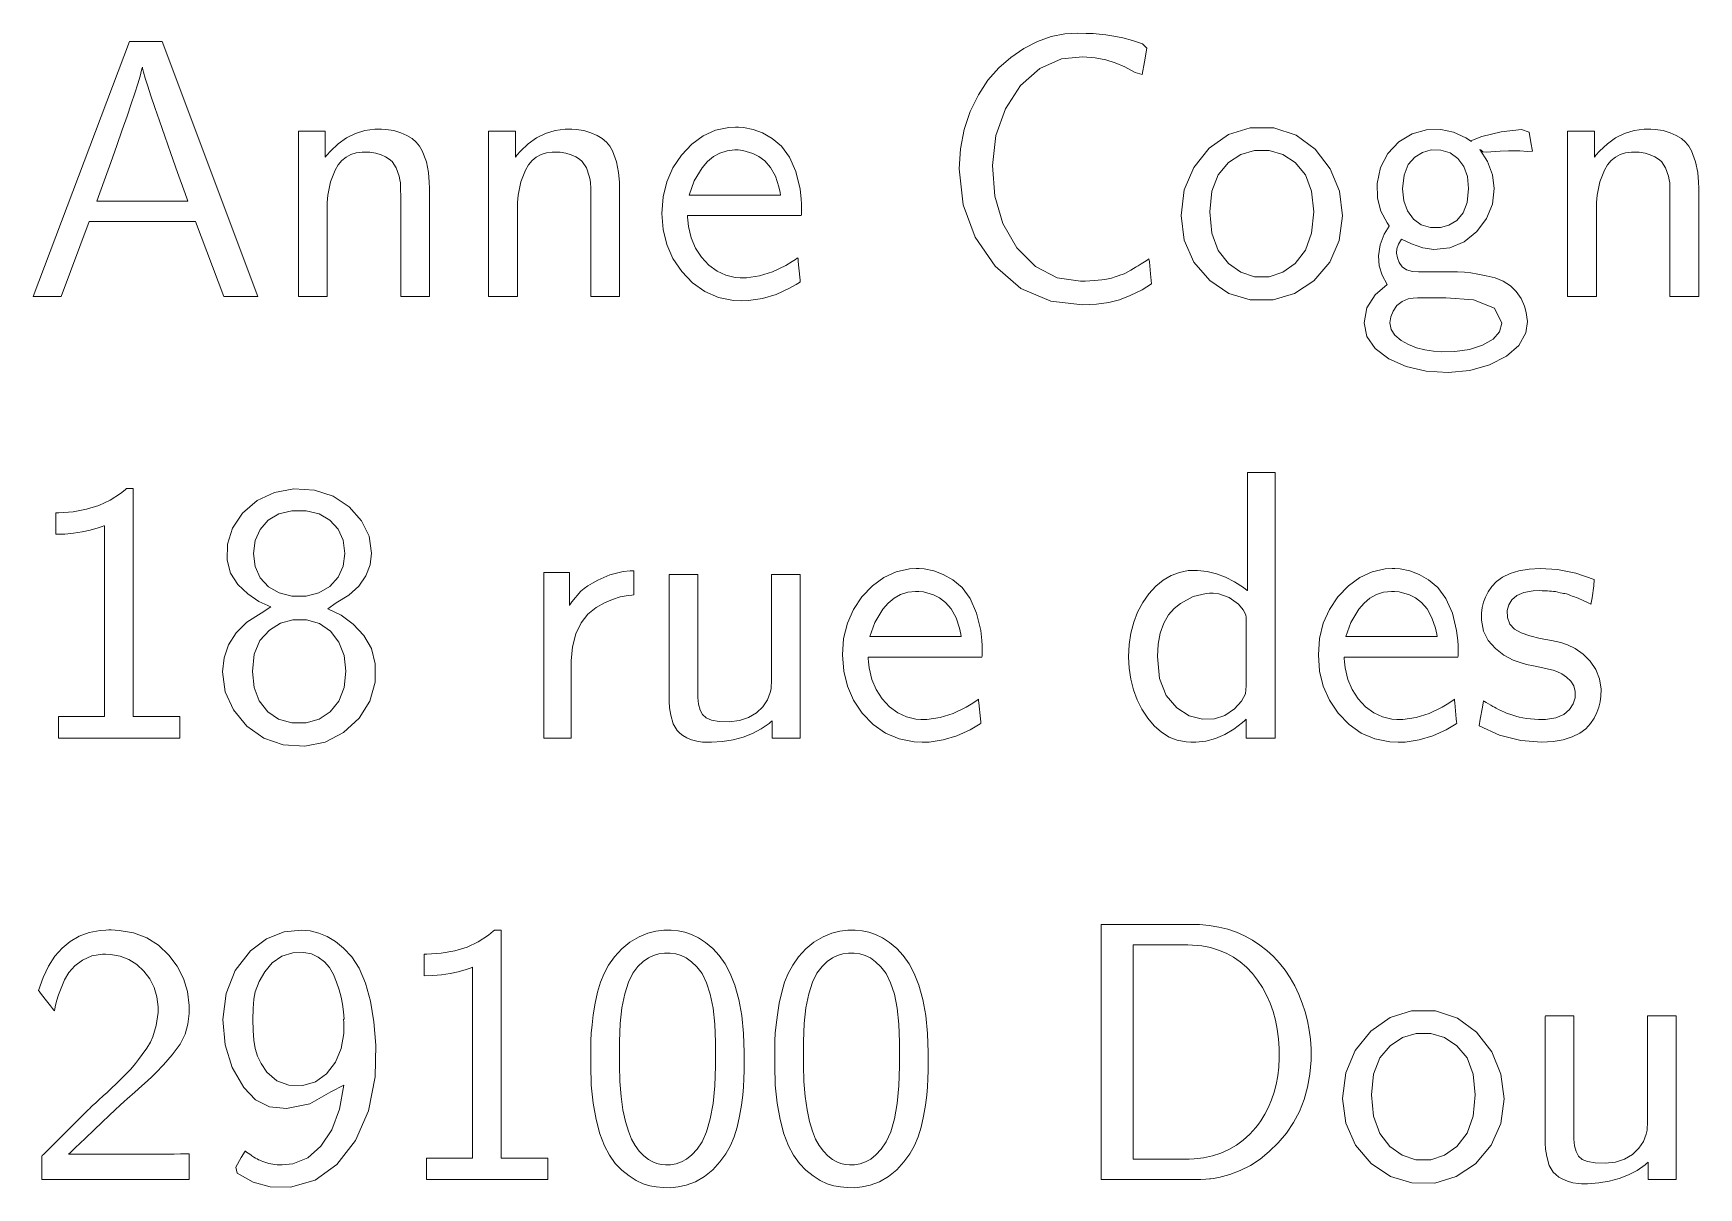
# Model space of a CAD drawing. Header units: inches. Extents: x 4.6 to 89.8, y 4.7 to 35.8.
# Drawn here: x 4.64 to 49.33, y 4.73 to 35.72 of the extents above; entities that cross this region are included whole.
import ezdxf

# ---------------------------------------------------------------- set-up
doc = ezdxf.new("R2010")
doc.units = ezdxf.units.IN
doc.header["$MEASUREMENT"] = 0
doc.layers.add('Calque 1', color=7, linetype='Continuous')

msp = doc.modelspace()

# ---------------------------------------------------------------- linework, layer by layer
at = {"layer": 'Calque 1', "lineweight": 0}
msp.add_lwpolyline([(4.641, 28.651), (7.221, 35.504), (8.099, 35.504), (10.67, 28.651), (9.758, 28.651), (8.996, 30.667), (6.136, 30.667), (5.384, 28.651), (4.641, 28.651)], dxfattribs=at)
for points in [[(29.49, 32.08), (29.523, 32.621), (29.622, 33.136), (29.786, 33.625), (30.002, 34.07), (30.258, 34.459), (30.554, 34.79), (30.877, 35.072), (31.223, 35.309), (31.589, 35.499), (31.959, 35.633), (32.325, 35.706), (32.658, 35.721), (32.891, 35.718), (33.086, 35.712), (33.247, 35.702), (33.427, 35.681), (33.637, 35.645), (33.878, 35.596), (34.134, 35.527), (34.405, 35.438), (34.527, 35.32), (34.461, 34.955), (34.398, 34.612), (34.214, 34.67), (33.934, 34.817), (33.676, 34.931), (33.425, 35.013), (33.135, 35.066), (32.804, 35.088), (32.231, 35.033), (31.647, 34.779), (31.137, 34.319), (30.728, 33.693), (30.474, 32.978), (30.378, 32.174), (30.44, 31.348), (30.66, 30.61), (31.038, 29.963), (31.537, 29.459), (32.113, 29.16), (32.745, 29.065), (32.871, 29.067), (32.993, 29.072), (33.11, 29.081), (33.218, 29.091), (33.315, 29.101), (33.4, 29.111), (33.484, 29.126), (33.575, 29.151), (33.67, 29.183), (33.754, 29.212), (33.822, 29.233), (33.874, 29.249), (33.934, 29.274), (34.009, 29.313), (34.095, 29.364), (34.165, 29.405), (34.211, 29.433), (34.24, 29.45), (34.29, 29.48), (34.367, 29.528), (34.462, 29.588), (34.534, 29.634), (34.579, 29.662), (34.595, 29.586), (34.622, 29.265), (34.644, 28.998), (34.397, 28.837), (34.074, 28.677), (33.786, 28.565), (33.507, 28.495), (33.176, 28.451), (32.792, 28.434), (31.95, 28.526), (31.142, 28.869), (30.45, 29.467), (29.917, 30.248), (29.597, 31.119)], [(6.343, 31.216), (6.404, 31.216), (6.569, 31.216), (6.815, 31.216), (7.117, 31.216), (7.794, 31.216), (8.121, 31.216), (8.407, 31.216), (8.628, 31.216), (8.761, 31.216), (8.787, 31.216), (8.789, 31.216), (8.771, 31.267), (8.717, 31.416), (8.514, 31.98), (8.331, 32.493), (8.168, 32.956), (8.024, 33.369), (7.9, 33.732), (7.795, 34.044), (7.71, 34.306), (7.645, 34.517), (7.599, 34.678), (7.573, 34.789), (7.569, 34.809), (7.564, 34.795), (7.548, 34.73), (7.504, 34.568), (7.443, 34.363), (7.365, 34.117), (7.27, 33.829), (7.158, 33.499), (7.029, 33.126), (6.883, 32.712), (6.72, 32.256), (6.54, 31.757), (6.343, 31.216)], [(11.755, 28.651), (11.755, 28.672), (11.755, 28.735), (11.755, 28.836), (11.755, 28.97), (11.755, 29.135), (11.755, 29.326), (11.755, 29.54), (11.755, 29.773), (11.755, 30.281), (11.755, 30.822), (11.755, 31.365), (11.755, 31.882), (11.755, 32.343), (11.755, 32.543), (11.755, 32.718), (11.755, 32.865), (11.755, 32.979), (11.755, 33.056), (11.755, 33.094), (11.764, 33.097), (11.798, 33.097), (11.922, 33.097), (12.262, 33.097), (12.402, 33.097), (12.448, 33.097), (12.472, 33.097), (12.474, 33.092), (12.474, 33.064), (12.474, 32.948), (12.474, 32.616), (12.474, 32.474), (12.474, 32.426), (12.474, 32.398), (12.474, 32.394), (12.515, 32.446), (12.612, 32.56), (12.82, 32.757), (13.043, 32.914), (13.283, 33.031), (13.538, 33.107), (13.809, 33.143), (13.879, 33.145), (13.914, 33.146), (13.93, 33.146), (13.989, 33.145), (14.103, 33.138), (14.315, 33.107), (14.504, 33.053), (14.669, 32.98), (14.807, 32.895), (14.919, 32.799), (15.007, 32.69), (15.08, 32.564), (15.188, 32.266), (15.246, 31.988), (15.267, 31.721), (15.271, 31.567), (15.271, 31.492), (15.271, 31.462), (15.271, 31.408), (15.271, 31.331), (15.271, 31.234), (15.271, 30.987), (15.271, 30.688), (15.271, 30.007), (15.271, 29.662), (15.271, 29.339), (15.271, 29.058), (15.271, 28.837), (15.271, 28.755), (15.271, 28.695), (15.271, 28.66), (15.271, 28.651), (15.254, 28.651), (15.211, 28.651), (15.068, 28.651), (14.885, 28.651), (14.702, 28.651), (14.56, 28.651), (14.517, 28.651), (14.5, 28.651), (14.5, 28.659), (14.5, 28.694), (14.5, 28.752), (14.5, 28.832), (14.5, 29.047), (14.5, 29.32), (14.5, 29.634), (14.5, 29.969), (14.5, 30.632), (14.5, 30.922), (14.5, 31.162), (14.5, 31.256), (14.5, 31.331), (14.5, 31.384), (14.5, 31.412), (14.499, 31.463), (14.498, 31.559), (14.493, 31.71), (14.48, 31.791), (14.458, 31.889), (14.382, 32.111), (14.271, 32.277), (14.193, 32.344), (14.093, 32.405), (13.972, 32.462), (13.832, 32.503), (13.673, 32.527), (13.586, 32.532), (13.541, 32.533), (13.465, 32.531), (13.307, 32.51), (13.163, 32.466), (13.035, 32.397), (12.923, 32.304), (12.825, 32.188), (12.744, 32.049), (12.62, 31.732), (12.548, 31.375), (12.531, 31.182), (12.527, 31.081), (12.527, 31.03), (12.527, 31.011), (12.527, 30.982), (12.527, 30.933), (12.527, 30.782), (12.527, 30.572), (12.527, 30.32), (12.527, 29.751), (12.527, 29.465), (12.527, 29.2), (12.527, 28.97), (12.527, 28.792), (12.527, 28.727), (12.527, 28.68), (12.527, 28.655), (12.526, 28.651), (12.506, 28.651), (12.461, 28.651), (12.316, 28.651), (11.95, 28.651), (11.811, 28.651), (11.77, 28.651), (11.755, 28.651)], [(16.858, 28.651), (16.858, 28.672), (16.858, 28.735), (16.858, 28.836), (16.858, 28.97), (16.858, 29.135), (16.858, 29.326), (16.858, 29.54), (16.858, 29.773), (16.858, 30.281), (16.858, 30.822), (16.858, 31.365), (16.858, 31.882), (16.858, 32.343), (16.858, 32.543), (16.858, 32.718), (16.858, 32.865), (16.858, 32.979), (16.858, 33.056), (16.858, 33.094), (16.867, 33.097), (16.901, 33.097), (17.025, 33.097), (17.365, 33.097), (17.505, 33.097), (17.551, 33.097), (17.575, 33.097), (17.577, 33.092), (17.577, 33.064), (17.577, 32.948), (17.577, 32.616), (17.577, 32.474), (17.577, 32.426), (17.577, 32.398), (17.577, 32.394), (17.617, 32.446), (17.715, 32.56), (17.923, 32.757), (18.146, 32.914), (18.385, 33.031), (18.641, 33.107), (18.911, 33.143), (18.982, 33.145), (19.017, 33.146), (19.033, 33.146), (19.092, 33.145), (19.206, 33.138), (19.417, 33.107), (19.606, 33.053), (19.772, 32.98), (19.91, 32.895), (20.022, 32.799), (20.11, 32.69), (20.183, 32.564), (20.291, 32.266), (20.349, 31.988), (20.37, 31.721), (20.374, 31.567), (20.374, 31.492), (20.374, 31.462), (20.374, 31.408), (20.374, 31.331), (20.374, 31.234), (20.374, 30.987), (20.374, 30.688), (20.374, 30.007), (20.374, 29.662), (20.374, 29.339), (20.374, 29.058), (20.374, 28.837), (20.374, 28.755), (20.374, 28.695), (20.374, 28.66), (20.374, 28.651), (20.357, 28.651), (20.314, 28.651), (20.171, 28.651), (19.988, 28.651), (19.805, 28.651), (19.663, 28.651), (19.62, 28.651), (19.603, 28.651), (19.602, 28.659), (19.602, 28.694), (19.602, 28.752), (19.602, 28.832), (19.602, 29.047), (19.602, 29.32), (19.602, 29.634), (19.602, 29.969), (19.602, 30.632), (19.602, 30.922), (19.602, 31.162), (19.602, 31.256), (19.602, 31.331), (19.602, 31.384), (19.602, 31.412), (19.602, 31.463), (19.601, 31.559), (19.596, 31.71), (19.583, 31.791), (19.561, 31.889), (19.485, 32.111), (19.374, 32.277), (19.296, 32.344), (19.196, 32.405), (19.075, 32.462), (18.935, 32.503), (18.775, 32.527), (18.689, 32.532), (18.644, 32.533), (18.568, 32.531), (18.409, 32.51), (18.266, 32.466), (18.138, 32.397), (18.025, 32.304), (17.928, 32.188), (17.847, 32.049), (17.723, 31.732), (17.651, 31.375), (17.634, 31.182), (17.63, 31.081), (17.63, 31.03), (17.63, 31.011), (17.63, 30.982), (17.63, 30.933), (17.63, 30.782), (17.63, 30.572), (17.63, 30.32), (17.63, 29.751), (17.63, 29.465), (17.63, 29.2), (17.63, 28.97), (17.63, 28.792), (17.63, 28.727), (17.63, 28.68), (17.63, 28.655), (17.629, 28.651), (17.609, 28.651), (17.564, 28.651), (17.419, 28.651), (17.053, 28.651), (16.914, 28.651), (16.873, 28.651), (16.858, 28.651)], [(21.508, 30.885), (21.54, 31.326), (21.638, 31.734), (21.802, 32.108), (22.031, 32.449), (22.314, 32.744), (22.621, 32.967), (22.951, 33.117), (23.303, 33.193), (23.487, 33.204), (23.563, 33.202), (23.699, 33.192), (23.96, 33.141), (24.212, 33.047), (24.466, 32.899), (24.716, 32.693), (24.932, 32.397), (25.105, 32.008), (25.217, 31.539), (25.249, 31.277), (25.258, 31.138), (25.26, 31.109), (25.26, 31.103), (25.26, 31.039), (25.26, 30.942), (25.26, 30.856), (25.251, 30.826), (25.19, 30.826), (25.078, 30.826), (24.92, 30.826), (24.726, 30.826), (24.257, 30.826), (23.729, 30.826), (23.2, 30.826), (22.731, 30.826), (22.537, 30.826), (22.38, 30.826), (22.267, 30.826), (22.206, 30.826), (22.197, 30.826), (22.199, 30.785), (22.205, 30.7), (22.225, 30.535), (22.298, 30.229), (22.415, 29.953), (22.575, 29.707), (22.773, 29.496), (22.991, 29.334), (23.227, 29.223), (23.48, 29.163), (23.613, 29.153), (23.776, 29.155), (24.128, 29.205), (24.48, 29.315), (24.831, 29.485), (25.007, 29.592), (25.094, 29.651), (25.138, 29.682), (25.159, 29.697), (25.162, 29.666), (25.168, 29.595), (25.209, 29.172), (25.217, 29.093), (25.221, 29.05), (25.221, 29.047), (25.204, 29.034), (25.115, 28.978), (24.937, 28.875), (24.576, 28.711), (24.209, 28.602), (23.835, 28.547), (23.644, 28.54), (23.429, 28.55), (23.026, 28.63), (22.66, 28.785), (22.331, 29.018), (22.04, 29.325), (21.807, 29.673), (21.641, 30.049), (21.541, 30.453), (21.508, 30.885)], [(35.442, 30.833), (35.526, 31.518), (35.78, 32.121), (36.199, 32.637), (36.713, 33), (37.293, 33.181), (37.934, 33.18), (38.527, 32.99), (39.038, 32.611), (39.445, 32.078), (39.691, 31.481), (39.773, 30.823), (39.687, 30.155), (39.43, 29.573), (39.004, 29.079), (38.489, 28.734), (37.916, 28.561), (37.299, 28.561), (36.725, 28.735), (36.21, 29.083), (35.785, 29.58), (35.527, 30.164)], [(40.356, 27.944), (40.429, 28.354), (40.647, 28.699), (40.973, 28.98), (40.837, 29.227), (40.759, 29.482), (40.738, 29.749), (40.78, 30.045), (40.89, 30.328), (41.027, 30.546), (41.027, 30.55), (41.027, 30.554), (40.972, 30.632), (40.806, 30.946), (40.716, 31.291), (40.704, 31.692), (40.793, 32.12), (40.99, 32.492), (41.289, 32.804), (41.639, 33.019), (42.025, 33.13), (42.409, 33.138), (42.749, 33.065), (43.079, 32.917), (43.234, 32.819), (43.226, 32.828), (43.218, 32.836), (43.51, 32.946), (44.031, 33.078), (44.573, 33.14), (44.783, 33.071), (44.832, 32.787), (44.873, 32.555), (44.734, 32.55), (44.535, 32.562), (44.337, 32.567), (44.229, 32.564), (44.009, 32.553), (43.63, 32.532), (43.536, 32.543), (43.491, 32.581), (43.463, 32.605), (43.663, 32.279), (43.801, 31.917), (43.848, 31.554), (43.798, 31.133), (43.642, 30.746), (43.38, 30.397), (43.04, 30.124), (42.65, 29.965), (42.225, 29.919), (41.931, 29.961), (41.628, 30.073), (41.353, 30.197), (41.275, 30.058), (41.233, 29.935), (41.225, 29.82), (41.246, 29.69), (41.294, 29.568), (41.371, 29.455), (41.489, 29.373), (41.654, 29.329), (41.816, 29.321), (42.121, 29.321), (42.466, 29.321), (42.641, 29.32), (42.856, 29.315), (43.045, 29.304), (43.217, 29.287), (43.409, 29.257), (43.63, 29.213), (43.87, 29.152), (44.088, 29.062), (44.278, 28.939), (44.438, 28.786), (44.566, 28.603), (44.66, 28.391), (44.703, 28.227), (44.724, 28.102), (44.735, 27.985), (44.694, 27.679), (44.508, 27.343), (44.172, 27.051), (43.715, 26.817), (43.195, 26.672), (42.613, 26.616), (42.018, 26.649), (41.486, 26.771), (41.018, 26.982), (40.651, 27.262), (40.43, 27.582)], [(45.816, 28.651), (45.816, 28.672), (45.816, 28.735), (45.816, 28.836), (45.816, 28.97), (45.816, 29.135), (45.816, 29.326), (45.816, 29.54), (45.816, 29.773), (45.816, 30.281), (45.816, 30.822), (45.816, 31.365), (45.816, 31.882), (45.816, 32.343), (45.816, 32.543), (45.816, 32.718), (45.816, 32.865), (45.816, 32.979), (45.816, 33.056), (45.816, 33.094), (45.825, 33.097), (45.859, 33.097), (45.983, 33.097), (46.323, 33.097), (46.463, 33.097), (46.509, 33.097), (46.533, 33.097), (46.535, 33.092), (46.535, 33.064), (46.535, 32.948), (46.535, 32.616), (46.535, 32.474), (46.535, 32.426), (46.535, 32.398), (46.535, 32.394), (46.575, 32.446), (46.673, 32.56), (46.881, 32.757), (47.104, 32.914), (47.344, 33.031), (47.599, 33.107), (47.87, 33.143), (47.94, 33.145), (47.975, 33.146), (47.991, 33.146), (48.05, 33.145), (48.164, 33.138), (48.376, 33.107), (48.565, 33.053), (48.73, 32.98), (48.868, 32.895), (48.98, 32.799), (49.068, 32.69), (49.141, 32.564), (49.249, 32.266), (49.307, 31.988), (49.328, 31.721), (49.332, 31.567), (49.332, 31.492), (49.332, 31.462), (49.332, 31.408), (49.332, 31.331), (49.332, 31.234), (49.332, 30.987), (49.332, 30.688), (49.332, 30.007), (49.332, 29.662), (49.332, 29.339), (49.332, 29.058), (49.332, 28.837), (49.332, 28.755), (49.332, 28.695), (49.332, 28.66), (49.332, 28.651), (49.315, 28.651), (49.272, 28.651), (49.129, 28.651), (48.946, 28.651), (48.763, 28.651), (48.621, 28.651), (48.578, 28.651), (48.561, 28.651), (48.56, 28.659), (48.56, 28.694), (48.56, 28.752), (48.56, 28.832), (48.56, 29.047), (48.56, 29.32), (48.56, 29.634), (48.56, 29.969), (48.56, 30.632), (48.56, 30.922), (48.56, 31.162), (48.56, 31.256), (48.56, 31.331), (48.56, 31.384), (48.56, 31.412), (48.56, 31.463), (48.559, 31.559), (48.554, 31.71), (48.541, 31.791), (48.519, 31.889), (48.443, 32.111), (48.332, 32.277), (48.254, 32.344), (48.154, 32.405), (48.033, 32.462), (47.893, 32.503), (47.733, 32.527), (47.647, 32.532), (47.602, 32.533), (47.526, 32.531), (47.368, 32.51), (47.224, 32.466), (47.096, 32.397), (46.984, 32.304), (46.886, 32.188), (46.805, 32.049), (46.681, 31.732), (46.609, 31.375), (46.592, 31.182), (46.588, 31.081), (46.588, 31.03), (46.588, 31.011), (46.588, 30.982), (46.588, 30.933), (46.588, 30.782), (46.588, 30.572), (46.588, 30.32), (46.588, 29.751), (46.588, 29.465), (46.588, 29.2), (46.588, 28.97), (46.588, 28.792), (46.588, 28.727), (46.588, 28.68), (46.588, 28.655), (46.587, 28.651), (46.567, 28.651), (46.522, 28.651), (46.377, 28.651), (46.011, 28.651), (45.872, 28.651), (45.831, 28.651), (45.816, 28.651)], [(22.245, 31.376), (22.267, 31.376), (22.327, 31.376), (22.546, 31.376), (22.864, 31.376), (23.242, 31.376), (24.026, 31.376), (24.355, 31.376), (24.59, 31.376), (24.661, 31.376), (24.694, 31.376), (24.684, 31.446), (24.65, 31.603), (24.555, 31.884), (24.424, 32.118), (24.275, 32.296), (24.112, 32.416), (23.953, 32.496), (23.679, 32.576), (23.552, 32.59), (23.468, 32.591), (23.259, 32.567), (23.067, 32.507), (22.892, 32.41), (22.733, 32.277), (22.591, 32.112), (22.374, 31.756), (22.245, 31.376)], [(36.213, 30.929), (36.269, 30.353), (36.435, 29.89), (36.71, 29.539), (37.042, 29.304), (37.41, 29.186), (37.804, 29.186), (38.172, 29.305), (38.504, 29.543), (38.779, 29.896), (38.946, 30.358), (39.001, 30.929), (38.946, 31.479), (38.779, 31.918), (38.504, 32.248), (38.172, 32.467), (37.804, 32.577), (37.413, 32.577), (37.048, 32.467), (36.716, 32.248), (36.438, 31.918), (36.269, 31.479)], [(41.388, 31.542), (41.421, 31.221), (41.517, 30.951), (41.678, 30.733), (41.887, 30.582), (42.139, 30.507), (42.401, 30.506), (42.629, 30.57), (42.839, 30.699), (43.016, 30.897), (43.123, 31.181), (43.159, 31.552), (43.127, 31.872), (43.031, 32.143), (42.872, 32.361), (42.664, 32.511), (42.413, 32.586), (42.151, 32.588), (41.922, 32.524), (41.711, 32.395), (41.533, 32.196), (41.425, 31.912)], [(41.046, 27.944), (41.08, 27.769), (41.18, 27.613), (41.347, 27.475), (41.545, 27.362), (41.759, 27.278), (41.987, 27.22), (42.214, 27.184), (42.436, 27.167), (42.784, 27.175), (43.182, 27.235), (43.534, 27.35), (43.818, 27.512), (43.989, 27.707), (44.046, 27.935), (43.856, 28.338), (43.287, 28.565), (42.549, 28.622), (42.31, 28.622), (42.003, 28.622), (41.913, 28.621), (41.79, 28.617), (41.667, 28.612), (41.538, 28.592), (41.372, 28.523), (41.234, 28.411), (41.13, 28.265), (41.067, 28.11)], [(34.033, 18.982), (34.048, 19.309), (34.094, 19.619), (34.17, 19.91), (34.276, 20.182), (34.413, 20.437), (34.58, 20.673), (34.765, 20.876), (34.964, 21.04), (35.175, 21.164), (35.398, 21.249), (35.635, 21.294), (35.885, 21.3), (36.14, 21.272), (36.39, 21.212), (36.636, 21.12), (36.877, 20.995), (37.115, 20.839), (37.173, 20.794), (37.203, 20.772), (37.217, 20.76), (37.221, 20.757), (37.221, 20.781), (37.221, 20.835), (37.221, 20.919), (37.221, 21.027), (37.221, 21.159), (37.221, 21.31), (37.221, 21.477), (37.221, 21.658), (37.221, 22.048), (37.221, 22.856), (37.221, 23.226), (37.221, 23.392), (37.221, 23.541), (37.221, 23.671), (37.221, 23.777), (37.221, 23.858), (37.221, 23.91), (37.221, 23.93), (37.225, 23.93), (37.253, 23.93), (37.306, 23.93), (37.379, 23.93), (37.558, 23.93), (37.745, 23.93), (37.828, 23.93), (37.896, 23.93), (37.943, 23.93), (37.964, 23.93), (37.964, 23.93), (37.964, 23.915), (37.964, 23.881), (37.964, 23.83), (37.964, 23.761), (37.964, 23.677), (37.964, 23.577), (37.964, 23.462), (37.964, 23.334), (37.964, 23.194), (37.964, 22.878), (37.964, 22.521), (37.964, 22.13), (37.964, 21.712), (37.964, 21.274), (37.964, 20.364), (37.964, 19.453), (37.964, 19.015), (37.964, 18.597), (37.964, 18.206), (37.964, 17.85), (37.964, 17.534), (37.964, 17.393), (37.964, 17.265), (37.964, 17.151), (37.964, 17.051), (37.964, 16.966), (37.964, 16.898), (37.964, 16.846), (37.964, 16.813), (37.964, 16.798), (37.963, 16.797), (37.942, 16.797), (37.893, 16.797), (37.823, 16.797), (37.737, 16.797), (37.542, 16.797), (37.356, 16.797), (37.281, 16.797), (37.226, 16.797), (37.196, 16.797), (37.192, 16.8), (37.192, 16.822), (37.192, 16.86), (37.192, 16.97), (37.192, 17.1), (37.192, 17.219), (37.192, 17.265), (37.192, 17.296), (37.192, 17.308), (37.189, 17.305), (37.175, 17.291), (37.147, 17.265), (37.091, 17.215), (36.861, 17.036), (36.62, 16.894), (36.369, 16.789), (36.108, 16.72), (35.836, 16.688), (35.7, 16.686), (35.576, 16.694), (35.341, 16.741), (35.12, 16.828), (34.914, 16.955), (34.723, 17.124), (34.547, 17.333), (34.39, 17.574), (34.261, 17.829), (34.162, 18.097), (34.09, 18.379), (34.047, 18.674), (34.033, 18.982)], [(5.249, 22.271), (5.249, 22.283), (5.249, 22.317), (5.249, 22.429), (5.249, 22.716), (5.249, 22.774), (5.249, 22.819), (5.249, 22.845), (5.249, 22.85), (5.249, 22.85), (5.272, 22.85), (5.322, 22.851), (5.711, 22.877), (6.071, 22.941), (6.403, 23.043), (6.705, 23.184), (6.979, 23.363), (7.105, 23.466), (7.135, 23.494), (7.138, 23.496), (7.14, 23.496), (7.164, 23.496), (7.205, 23.496), (7.294, 23.496), (7.319, 23.496), (7.323, 23.495), (7.323, 23.481), (7.323, 23.451), (7.323, 23.405), (7.323, 23.345), (7.323, 23.184), (7.323, 22.974), (7.323, 22.721), (7.323, 22.43), (7.323, 22.107), (7.323, 21.759), (7.323, 21.39), (7.323, 21.007), (7.323, 20.221), (7.323, 19.448), (7.323, 19.081), (7.323, 18.734), (7.323, 18.414), (7.323, 18.126), (7.323, 17.877), (7.323, 17.671), (7.323, 17.515), (7.323, 17.458), (7.323, 17.415), (7.323, 17.387), (7.323, 17.376), (7.328, 17.376), (7.376, 17.376), (7.466, 17.376), (7.587, 17.376), (7.889, 17.376), (8.204, 17.376), (8.343, 17.376), (8.456, 17.376), (8.536, 17.376), (8.571, 17.376), (8.572, 17.368), (8.572, 17.338), (8.572, 17.23), (8.572, 17.086), (8.572, 16.943), (8.572, 16.835), (8.572, 16.805), (8.569, 16.797), (8.539, 16.797), (8.478, 16.797), (8.387, 16.797), (8.271, 16.797), (8.133, 16.797), (7.975, 16.797), (7.613, 16.797), (7.21, 16.797), (6.791, 16.797), (6.382, 16.797), (6.007, 16.797), (5.839, 16.797), (5.69, 16.797), (5.561, 16.797), (5.456, 16.797), (5.378, 16.797), (5.331, 16.797), (5.316, 16.797), (5.316, 16.801), (5.316, 16.825), (5.316, 16.868), (5.316, 16.993), (5.316, 17.14), (5.316, 17.275), (5.316, 17.326), (5.316, 17.361), (5.316, 17.376), (5.338, 17.376), (5.405, 17.376), (5.509, 17.376), (5.641, 17.376), (5.79, 17.376), (6.105, 17.376), (6.252, 17.376), (6.379, 17.376), (6.477, 17.376), (6.537, 17.376), (6.549, 17.376), (6.551, 17.384), (6.551, 17.441), (6.551, 17.546), (6.551, 17.696), (6.551, 17.886), (6.551, 18.11), (6.551, 18.364), (6.551, 18.643), (6.551, 18.942), (6.551, 19.579), (6.551, 20.238), (6.551, 20.88), (6.551, 21.182), (6.551, 21.464), (6.551, 21.723), (6.551, 21.953), (6.551, 22.149), (6.551, 22.307), (6.551, 22.421), (6.551, 22.487), (6.551, 22.5), (6.537, 22.496), (6.485, 22.477), (6.381, 22.441), (6.168, 22.38), (5.948, 22.333), (5.722, 22.298), (5.488, 22.278), (5.249, 22.271)], [(9.72, 18.577), (9.76, 18.951), (9.882, 19.3), (10.085, 19.625), (10.374, 19.911), (10.752, 20.149), (11.011, 20.324), (10.691, 20.469), (10.395, 20.67), (10.126, 20.926), (9.937, 21.229), (9.842, 21.577), (9.848, 22.001), (9.983, 22.438), (10.255, 22.834), (10.647, 23.174), (11.109, 23.393), (11.633, 23.488), (12.19, 23.456), (12.685, 23.297), (13.114, 23.012), (13.449, 22.635), (13.651, 22.22), (13.718, 21.767), (13.68, 21.454), (13.566, 21.158), (13.377, 20.88), (13.11, 20.633), (12.765, 20.426), (12.548, 20.265), (12.904, 20.096), (13.228, 19.86), (13.515, 19.557), (13.716, 19.2), (13.817, 18.791), (13.811, 18.298), (13.668, 17.794), (13.381, 17.337), (12.965, 16.946), (12.477, 16.693), (11.923, 16.584), (11.344, 16.62), (10.826, 16.8), (10.37, 17.123), (10.009, 17.554), (9.792, 18.039)], [(10.549, 21.758), (10.594, 21.404), (10.729, 21.105), (10.953, 20.863), (11.239, 20.696), (11.577, 20.613), (11.959, 20.613), (12.306, 20.698), (12.596, 20.869), (12.82, 21.115), (12.955, 21.411), (13, 21.758), (12.955, 22.111), (12.82, 22.41), (12.596, 22.652), (12.308, 22.819), (11.966, 22.902), (11.58, 22.902), (11.234, 22.817), (10.947, 22.646), (10.727, 22.4), (10.594, 22.104)], [(18.339, 16.797), (18.339, 16.83), (18.339, 16.925), (18.339, 17.075), (18.339, 17.273), (18.339, 17.511), (18.339, 17.784), (18.339, 18.083), (18.339, 18.402), (18.339, 19.738), (18.339, 20.052), (18.339, 20.344), (18.339, 20.607), (18.339, 20.834), (18.339, 21.017), (18.339, 21.151), (18.339, 21.228), (18.339, 21.244), (18.365, 21.244), (18.423, 21.244), (18.603, 21.244), (18.81, 21.244), (18.902, 21.244), (18.974, 21.244), (19.019, 21.244), (19.028, 21.241), (19.028, 21.201), (19.028, 21.121), (19.028, 20.885), (19.028, 20.621), (19.028, 20.506), (19.028, 20.419), (19.028, 20.368), (19.028, 20.361), (19.04, 20.378), (19.092, 20.453), (19.337, 20.74), (19.42, 20.812), (19.523, 20.885), (19.645, 20.961), (19.786, 21.038), (20.113, 21.182), (20.469, 21.268), (20.656, 21.288), (20.752, 21.292), (20.76, 21.276), (20.76, 21.227), (20.76, 21.154), (20.76, 20.967), (20.76, 20.779), (20.76, 20.706), (20.76, 20.657), (20.756, 20.641), (20.704, 20.638), (20.6, 20.628), (20.391, 20.588), (20.181, 20.524), (19.965, 20.429), (19.741, 20.301), (19.525, 20.129), (19.344, 19.894), (19.2, 19.596), (19.11, 19.253), (19.077, 18.869), (19.077, 18.835), (19.077, 18.809), (19.077, 18.755), (19.077, 18.677), (19.077, 18.463), (19.077, 18.192), (19.077, 17.58), (19.077, 17.291), (19.077, 17.047), (19.077, 16.95), (19.077, 16.874), (19.077, 16.823), (19.077, 16.798), (19.061, 16.797), (19.009, 16.797), (18.927, 16.797), (18.827, 16.797), (18.605, 16.797), (18.418, 16.797), (18.36, 16.797), (18.339, 16.797)], [(21.705, 18.003), (21.705, 18.016), (21.705, 18.053), (21.705, 18.113), (21.705, 18.193), (21.705, 18.407), (21.705, 18.679), (21.705, 18.994), (21.705, 19.336), (21.705, 20.04), (21.705, 20.37), (21.705, 20.664), (21.705, 20.908), (21.705, 21.085), (21.705, 21.143), (21.705, 21.179), (21.709, 21.191), (21.733, 21.191), (21.776, 21.191), (21.908, 21.191), (22.073, 21.191), (22.241, 21.191), (22.382, 21.191), (22.466, 21.191), (22.477, 21.191), (22.477, 21.175), (22.477, 21.133), (22.477, 21.069), (22.477, 20.984), (22.477, 20.758), (22.477, 20.472), (22.477, 20.143), (22.477, 19.418), (22.477, 19.055), (22.477, 18.714), (22.477, 18.41), (22.477, 18.161), (22.477, 18.061), (22.477, 17.981), (22.477, 17.922), (22.477, 17.888), (22.492, 17.707), (22.533, 17.55), (22.599, 17.428), (22.694, 17.341), (22.842, 17.28), (23.047, 17.245), (23.311, 17.236), (23.591, 17.268), (23.837, 17.348), (24.048, 17.476), (24.22, 17.641), (24.343, 17.823), (24.419, 18.019), (24.438, 18.122), (24.442, 18.164), (24.449, 18.325), (24.45, 18.426), (24.45, 18.446), (24.45, 18.487), (24.45, 18.623), (24.45, 18.82), (24.45, 19.066), (24.45, 19.345), (24.45, 19.646), (24.45, 20.254), (24.45, 20.535), (24.45, 20.783), (24.45, 20.983), (24.45, 21.122), (24.45, 21.165), (24.45, 21.188), (24.456, 21.191), (24.532, 21.191), (24.669, 21.191), (24.835, 21.191), (25.002, 21.191), (25.139, 21.191), (25.215, 21.191), (25.221, 21.186), (25.221, 21.15), (25.221, 21.082), (25.221, 20.985), (25.221, 20.861), (25.221, 20.712), (25.221, 20.543), (25.221, 20.15), (25.221, 19.703), (25.221, 18.737), (25.221, 18.26), (25.221, 17.816), (25.221, 17.427), (25.221, 17.259), (25.221, 17.113), (25.221, 16.991), (25.221, 16.897), (25.221, 16.832), (25.221, 16.8), (25.214, 16.797), (25.185, 16.797), (25.076, 16.797), (24.758, 16.797), (24.607, 16.797), (24.501, 16.797), (24.475, 16.797), (24.469, 16.798), (24.469, 16.834), (24.469, 16.91), (24.469, 17.009), (24.469, 17.2), (24.469, 17.255), (24.469, 17.265), (24.46, 17.257), (24.435, 17.236), (24.384, 17.195), (24.169, 17.046), (23.937, 16.924), (23.689, 16.826), (23.423, 16.754), (23.14, 16.708), (22.84, 16.687), (22.763, 16.686), (22.737, 16.686), (22.726, 16.686), (22.683, 16.687), (22.6, 16.692), (22.446, 16.714), (22.306, 16.753), (22.181, 16.807), (22.075, 16.868), (21.987, 16.933), (21.918, 17.002), (21.815, 17.181), (21.747, 17.416), (21.714, 17.613), (21.707, 17.778), (21.705, 18.003)], [(26.355, 19.031), (26.387, 19.473), (26.486, 19.881), (26.649, 20.255), (26.878, 20.595), (27.161, 20.891), (27.468, 21.114), (27.798, 21.264), (28.15, 21.34), (28.334, 21.35), (28.411, 21.349), (28.546, 21.339), (28.807, 21.288), (29.06, 21.193), (29.313, 21.046), (29.564, 20.84), (29.779, 20.544), (29.952, 20.154), (30.064, 19.685), (30.096, 19.423), (30.106, 19.285), (30.107, 19.256), (30.107, 19.25), (30.107, 19.185), (30.107, 19.088), (30.107, 19.003), (30.098, 18.972), (30.037, 18.972), (29.925, 18.972), (29.768, 18.972), (29.574, 18.972), (29.104, 18.972), (28.576, 18.972), (28.047, 18.972), (27.578, 18.972), (27.384, 18.972), (27.227, 18.972), (27.114, 18.972), (27.053, 18.972), (27.045, 18.972), (27.046, 18.932), (27.052, 18.847), (27.073, 18.682), (27.146, 18.375), (27.262, 18.099), (27.422, 17.854), (27.62, 17.642), (27.839, 17.48), (28.074, 17.37), (28.327, 17.31), (28.461, 17.299), (28.623, 17.302), (28.976, 17.352), (29.327, 17.462), (29.679, 17.631), (29.854, 17.738), (29.942, 17.798), (29.985, 17.829), (30.006, 17.843), (30.009, 17.812), (30.016, 17.742), (30.056, 17.318), (30.064, 17.239), (30.068, 17.197), (30.069, 17.193), (30.051, 17.181), (29.962, 17.124), (29.784, 17.022), (29.423, 16.858), (29.056, 16.748), (28.682, 16.693), (28.491, 16.686), (28.276, 16.697), (27.873, 16.776), (27.507, 16.932), (27.178, 17.164), (26.887, 17.471), (26.654, 17.82), (26.488, 18.196), (26.388, 18.599), (26.355, 19.031)], [(39.126, 19.031), (39.159, 19.473), (39.257, 19.881), (39.421, 20.255), (39.65, 20.595), (39.933, 20.891), (40.24, 21.114), (40.569, 21.264), (40.921, 21.34), (41.106, 21.35), (41.182, 21.349), (41.317, 21.339), (41.579, 21.288), (41.831, 21.193), (42.085, 21.046), (42.335, 20.84), (42.551, 20.544), (42.724, 20.154), (42.836, 19.685), (42.868, 19.423), (42.877, 19.285), (42.879, 19.256), (42.879, 19.25), (42.879, 19.185), (42.879, 19.088), (42.879, 19.003), (42.87, 18.972), (42.809, 18.972), (42.696, 18.972), (42.539, 18.972), (42.345, 18.972), (41.876, 18.972), (41.347, 18.972), (40.819, 18.972), (40.35, 18.972), (40.156, 18.972), (39.999, 18.972), (39.886, 18.972), (39.825, 18.972), (39.816, 18.972), (39.818, 18.932), (39.824, 18.847), (39.844, 18.682), (39.917, 18.375), (40.034, 18.099), (40.193, 17.854), (40.392, 17.642), (40.61, 17.48), (40.846, 17.37), (41.099, 17.31), (41.232, 17.299), (41.395, 17.302), (41.747, 17.352), (42.099, 17.462), (42.45, 17.631), (42.626, 17.738), (42.713, 17.798), (42.757, 17.829), (42.778, 17.843), (42.781, 17.812), (42.787, 17.742), (42.828, 17.318), (42.836, 17.239), (42.84, 17.197), (42.84, 17.193), (42.823, 17.181), (42.734, 17.124), (42.556, 17.022), (42.195, 16.858), (41.828, 16.748), (41.454, 16.693), (41.263, 16.686), (41.048, 16.697), (40.645, 16.776), (40.279, 16.932), (39.95, 17.164), (39.658, 17.471), (39.426, 17.82), (39.259, 18.196), (39.16, 18.599), (39.126, 19.031)], [(43.438, 17.128), (43.47, 17.306), (43.529, 17.632), (43.559, 17.796), (43.582, 17.783), (43.626, 17.757), (43.69, 17.718), (43.756, 17.679), (43.81, 17.648), (43.852, 17.625), (43.899, 17.6), (43.962, 17.569), (44.039, 17.531), (44.12, 17.494), (44.195, 17.463), (44.267, 17.438), (44.342, 17.415), (44.426, 17.39), (44.517, 17.364), (44.612, 17.342), (44.712, 17.325), (44.816, 17.312), (44.922, 17.304), (45.03, 17.299), (45.217, 17.302), (45.496, 17.343), (45.711, 17.433), (45.864, 17.568), (45.965, 17.72), (46.016, 17.883), (46.019, 18.05), (45.98, 18.199), (45.9, 18.329), (45.783, 18.439), (45.658, 18.526), (45.528, 18.589), (45.423, 18.622), (45.299, 18.651), (45.118, 18.69), (44.897, 18.736), (44.71, 18.778), (44.564, 18.815), (44.352, 18.892), (44.104, 19.027), (43.878, 19.204), (43.684, 19.422), (43.558, 19.674), (43.504, 19.961), (43.505, 20.156), (43.524, 20.303), (43.558, 20.444), (43.61, 20.583), (43.683, 20.723), (43.779, 20.865), (43.903, 21.002), (44.066, 21.119), (44.269, 21.215), (44.509, 21.288), (44.78, 21.333), (45.081, 21.35), (45.547, 21.321), (46.033, 21.223), (46.524, 21.055), (46.521, 20.885), (46.47, 20.564), (46.442, 20.389), (46.425, 20.4), (46.387, 20.419), (46.327, 20.446), (46.269, 20.473), (46.231, 20.491), (46.213, 20.501), (46.192, 20.512), (46.154, 20.529), (46.098, 20.552), (46.043, 20.575), (46.001, 20.591), (45.972, 20.601), (45.94, 20.613), (45.896, 20.629), (45.841, 20.651), (45.788, 20.669), (45.744, 20.68), (45.707, 20.685), (45.665, 20.692), (45.613, 20.703), (45.551, 20.718), (45.492, 20.731), (45.437, 20.739), (45.386, 20.743), (45.332, 20.747), (45.271, 20.75), (45.205, 20.753), (45.136, 20.755), (45.063, 20.757), (44.889, 20.752), (44.639, 20.712), (44.451, 20.63), (44.321, 20.509), (44.236, 20.373), (44.195, 20.224), (44.2, 20.037), (44.263, 19.859), (44.386, 19.724), (44.568, 19.626), (44.799, 19.545), (45.078, 19.477), (45.383, 19.42), (45.632, 19.362), (45.816, 19.301), (46.02, 19.2), (46.231, 19.049), (46.418, 18.862), (46.572, 18.641), (46.67, 18.391), (46.712, 18.111), (46.709, 17.926), (46.689, 17.776), (46.654, 17.629), (46.601, 17.483), (46.527, 17.336), (46.43, 17.19), (46.305, 17.051), (46.14, 16.931), (45.934, 16.829), (45.693, 16.75), (45.423, 16.703), (45.123, 16.686), (44.557, 16.734), (43.991, 16.881)], [(27.093, 19.522), (27.114, 19.522), (27.174, 19.522), (27.393, 19.522), (27.711, 19.522), (28.089, 19.522), (28.873, 19.522), (29.202, 19.522), (29.438, 19.522), (29.508, 19.522), (29.541, 19.522), (29.531, 19.593), (29.497, 19.75), (29.402, 20.03), (29.271, 20.265), (29.123, 20.443), (28.959, 20.562), (28.801, 20.642), (28.526, 20.723), (28.4, 20.736), (28.316, 20.737), (28.107, 20.714), (27.915, 20.653), (27.739, 20.556), (27.58, 20.423), (27.439, 20.258), (27.221, 19.903), (27.093, 19.522)], [(34.805, 18.992), (34.863, 18.399), (35.038, 17.939), (35.324, 17.611), (35.656, 17.4), (36.013, 17.305), (36.339, 17.316), (36.619, 17.409), (36.872, 17.581), (37.067, 17.789), (37.172, 17.989), (37.192, 18.2), (37.192, 18.35), (37.192, 18.557), (37.192, 19.064), (37.192, 19.571), (37.192, 19.777), (37.192, 19.928), (37.192, 20.004), (37.192, 20.033), (37.179, 20.104), (37.112, 20.246), (36.985, 20.39), (36.734, 20.57), (36.455, 20.669), (36.305, 20.688), (36.254, 20.689), (36.253, 20.689), (36.244, 20.689), (36.235, 20.689), (36.205, 20.689), (36.117, 20.684), (35.767, 20.6), (35.424, 20.413), (35.255, 20.279), (35.106, 20.104), (34.981, 19.883), (34.883, 19.62), (34.825, 19.322), (34.805, 18.992)], [(39.864, 19.522), (39.886, 19.522), (39.946, 19.522), (40.165, 19.522), (40.483, 19.522), (40.861, 19.522), (41.645, 19.522), (41.974, 19.522), (42.209, 19.522), (42.28, 19.522), (42.313, 19.522), (42.303, 19.593), (42.269, 19.75), (42.173, 20.03), (42.043, 20.265), (41.894, 20.443), (41.731, 20.562), (41.572, 20.642), (41.298, 20.723), (41.171, 20.736), (41.087, 20.737), (40.878, 20.714), (40.686, 20.653), (40.511, 20.556), (40.352, 20.423), (40.21, 20.258), (39.993, 19.903), (39.864, 19.522)], [(10.52, 18.586), (10.566, 18.16), (10.703, 17.8), (10.93, 17.507), (11.224, 17.306), (11.576, 17.205), (11.966, 17.205), (12.312, 17.304), (12.608, 17.503), (12.841, 17.794), (12.982, 18.159), (13.028, 18.596), (12.982, 19.017), (12.844, 19.376), (12.613, 19.671), (12.318, 19.875), (11.969, 19.977), (11.602, 19.978), (11.277, 19.885), (10.977, 19.699), (10.724, 19.42), (10.571, 19.049)], [(4.781, 10.023), (4.902, 10.37), (5.048, 10.676), (5.218, 10.94), (5.413, 11.162), (5.632, 11.342), (5.875, 11.481), (6.143, 11.578), (6.435, 11.634), (6.59, 11.646), (6.67, 11.648), (6.732, 11.648), (6.941, 11.637), (7.332, 11.567), (7.685, 11.433), (8.001, 11.235), (8.279, 10.973), (8.505, 10.672), (8.671, 10.347), (8.776, 9.996), (8.821, 9.62), (8.823, 9.524), (8.822, 9.485), (8.82, 9.408), (8.786, 9.115), (8.713, 8.847), (8.578, 8.579), (8.37, 8.296), (8.136, 8.028), (7.928, 7.811), (7.829, 7.716), (7.705, 7.6), (7.55, 7.46), (7.365, 7.293), (7.16, 7.111), (7.081, 7.039), (6.974, 6.94), (6.84, 6.815), (6.679, 6.664), (6.491, 6.487), (6.275, 6.283), (6.033, 6.053), (5.763, 5.796), (5.617, 5.658), (5.581, 5.624), (5.583, 5.624), (5.599, 5.624), (5.671, 5.624), (5.794, 5.624), (5.96, 5.625), (6.161, 5.626), (6.391, 5.626), (6.643, 5.627), (7.725, 5.63), (8.213, 5.632), (8.419, 5.632), (8.589, 5.633), (8.718, 5.633), (8.798, 5.633), (8.823, 5.633), (8.823, 5.626), (8.823, 5.577), (8.823, 5.494), (8.823, 5.272), (8.823, 5.058), (8.823, 4.983), (8.823, 4.946), (8.815, 4.944), (8.747, 4.944), (8.615, 4.944), (8.429, 4.944), (8.196, 4.944), (7.925, 4.944), (7.305, 4.944), (6.637, 4.944), (5.99, 4.944), (5.697, 4.944), (5.434, 4.944), (5.212, 4.944), (5.037, 4.944), (4.92, 4.944), (4.869, 4.944), (4.868, 4.962), (4.868, 5.019), (4.868, 5.103), (4.868, 5.312), (4.868, 5.499), (4.868, 5.557), (4.868, 5.577), (4.883, 5.592), (4.919, 5.628), (4.975, 5.683), (5.046, 5.754), (5.225, 5.932), (5.434, 6.14), (5.651, 6.355), (5.854, 6.556), (6.019, 6.721), (6.081, 6.782), (6.125, 6.826), (6.148, 6.849), (6.156, 6.857), (6.177, 6.877), (6.233, 6.931), (6.308, 7.001), (6.402, 7.088), (6.515, 7.191), (6.621, 7.288), (6.708, 7.369), (6.778, 7.435), (6.83, 7.485), (6.93, 7.583), (7.08, 7.733), (7.256, 7.913), (7.383, 8.058), (7.466, 8.17), (7.564, 8.305), (7.686, 8.471), (7.786, 8.632), (7.847, 8.774), (7.936, 9.081), (7.992, 9.435), (7.993, 9.48), (7.993, 9.514), (7.991, 9.585), (7.958, 9.855), (7.883, 10.104), (7.768, 10.333), (7.611, 10.542), (7.421, 10.721), (7.208, 10.856), (6.972, 10.946), (6.713, 10.991), (6.575, 10.997), (6.497, 10.995), (6.214, 10.949), (5.961, 10.84), (5.752, 10.687), (5.596, 10.505), (5.481, 10.305), (5.314, 9.908), (5.263, 9.735), (5.246, 9.659), (5.24, 9.631), (5.217, 9.527), (5.207, 9.486), (5.205, 9.478), (5.195, 9.491), (5.158, 9.538), (5.102, 9.609), (4.963, 9.788), (4.836, 9.951), (4.796, 10.003), (4.781, 10.023)], [(9.729, 9.241), (9.813, 9.944), (10.062, 10.561), (10.471, 11.085), (10.897, 11.41), (11.37, 11.595), (11.838, 11.643), (12.073, 11.62), (12.303, 11.563), (12.526, 11.471), (12.747, 11.337), (12.969, 11.156), (13.189, 10.927), (13.386, 10.619), (13.553, 10.221), (13.69, 9.737), (13.783, 9.181), (13.829, 8.556), (13.811, 7.706), (13.635, 6.789), (13.287, 5.997), (12.786, 5.348), (12.203, 4.926), (11.546, 4.738), (11, 4.753), (10.544, 4.88), (10.111, 5.115), (10.074, 5.275), (10.223, 5.536), (10.323, 5.712), (10.336, 5.706), (10.364, 5.686), (10.406, 5.657), (10.452, 5.625), (10.485, 5.601), (10.507, 5.585), (10.529, 5.569), (10.562, 5.549), (10.606, 5.524), (10.651, 5.5), (10.688, 5.48), (10.72, 5.464), (10.756, 5.448), (10.801, 5.43), (10.854, 5.411), (10.907, 5.393), (10.96, 5.38), (11.012, 5.369), (11.067, 5.36), (11.126, 5.353), (11.189, 5.346), (11.254, 5.342), (11.321, 5.34), (11.604, 5.366), (12.009, 5.529), (12.36, 5.839), (12.652, 6.285), (12.858, 6.834), (12.978, 7.483), (12.625, 7.306), (12.066, 6.982), (11.439, 6.852), (10.978, 6.897), (10.607, 7.086), (10.287, 7.416), (9.98, 7.951), (9.792, 8.563)], [(15.127, 10.418), (15.127, 10.43), (15.127, 10.463), (15.127, 10.576), (15.127, 10.863), (15.127, 10.921), (15.127, 10.966), (15.127, 10.992), (15.127, 10.997), (15.127, 10.997), (15.15, 10.997), (15.2, 10.997), (15.589, 11.023), (15.949, 11.088), (16.281, 11.19), (16.583, 11.331), (16.857, 11.509), (16.983, 11.613), (17.013, 11.641), (17.016, 11.643), (17.018, 11.643), (17.041, 11.643), (17.082, 11.643), (17.172, 11.643), (17.197, 11.643), (17.2, 11.642), (17.2, 11.628), (17.2, 11.597), (17.2, 11.552), (17.2, 11.492), (17.2, 11.331), (17.2, 11.121), (17.2, 10.868), (17.2, 10.577), (17.2, 10.254), (17.2, 9.906), (17.2, 9.537), (17.2, 9.154), (17.2, 8.368), (17.2, 7.595), (17.2, 7.227), (17.2, 6.881), (17.2, 6.561), (17.2, 6.273), (17.2, 6.023), (17.2, 5.818), (17.2, 5.662), (17.2, 5.604), (17.2, 5.562), (17.2, 5.534), (17.2, 5.523), (17.206, 5.523), (17.254, 5.523), (17.344, 5.523), (17.465, 5.523), (17.767, 5.523), (18.082, 5.523), (18.221, 5.523), (18.334, 5.523), (18.414, 5.523), (18.449, 5.523), (18.45, 5.514), (18.45, 5.485), (18.45, 5.377), (18.45, 5.233), (18.45, 5.09), (18.45, 4.982), (18.45, 4.952), (18.447, 4.944), (18.417, 4.944), (18.356, 4.944), (18.265, 4.944), (18.149, 4.944), (18.011, 4.944), (17.853, 4.944), (17.49, 4.944), (17.088, 4.944), (16.669, 4.944), (16.26, 4.944), (15.884, 4.944), (15.717, 4.944), (15.568, 4.944), (15.439, 4.944), (15.334, 4.944), (15.256, 4.944), (15.209, 4.944), (15.194, 4.944), (15.194, 4.947), (15.194, 4.972), (15.194, 5.015), (15.194, 5.14), (15.194, 5.287), (15.194, 5.422), (15.194, 5.473), (15.194, 5.508), (15.194, 5.522), (15.215, 5.523), (15.283, 5.523), (15.387, 5.523), (15.518, 5.523), (15.668, 5.523), (15.983, 5.523), (16.13, 5.523), (16.257, 5.523), (16.355, 5.523), (16.415, 5.523), (16.427, 5.523), (16.429, 5.531), (16.429, 5.587), (16.429, 5.693), (16.429, 5.843), (16.429, 6.033), (16.429, 6.257), (16.429, 6.511), (16.429, 6.79), (16.429, 7.088), (16.429, 7.726), (16.429, 8.385), (16.429, 9.027), (16.429, 9.328), (16.429, 9.611), (16.429, 9.87), (16.429, 10.1), (16.429, 10.296), (16.429, 10.454), (16.429, 10.568), (16.429, 10.634), (16.429, 10.647), (16.415, 10.643), (16.363, 10.624), (16.259, 10.588), (16.046, 10.527), (15.826, 10.479), (15.599, 10.445), (15.366, 10.425), (15.127, 10.418)], [(19.598, 8.006), (19.598, 8.052), (19.598, 8.136), (19.598, 8.197), (19.6, 8.448), (19.605, 8.675), (19.614, 8.879), (19.634, 9.103), (19.669, 9.371), (19.72, 9.68), (19.785, 9.978), (19.863, 10.243), (19.957, 10.477), (20.08, 10.701), (20.239, 10.924), (20.432, 11.14), (20.652, 11.324), (20.898, 11.466), (21.135, 11.56), (21.346, 11.615), (21.562, 11.641), (21.762, 11.64), (21.946, 11.621), (22.126, 11.585), (22.305, 11.526), (22.49, 11.435), (22.681, 11.309), (22.873, 11.149), (23.048, 10.96), (23.205, 10.742), (23.345, 10.483), (23.467, 10.163), (23.571, 9.782), (23.652, 9.348), (23.7, 8.872), (23.717, 8.354), (23.717, 8.297), (23.717, 8.195), (23.717, 8.125), (23.715, 7.878), (23.709, 7.65), (23.7, 7.439), (23.68, 7.211), (23.645, 6.945), (23.594, 6.644), (23.528, 6.353), (23.448, 6.092), (23.352, 5.86), (23.226, 5.637), (23.066, 5.419), (22.873, 5.208), (22.652, 5.029), (22.407, 4.889), (22.163, 4.798), (21.946, 4.749), (21.737, 4.728), (21.543, 4.73), (21.36, 4.747), (21.182, 4.782), (21.006, 4.836), (20.822, 4.923), (20.629, 5.043), (20.435, 5.197), (20.259, 5.381), (20.104, 5.597), (19.967, 5.855), (19.847, 6.175), (19.743, 6.559), (19.662, 6.997), (19.614, 7.48)], [(24.536, 8.006), (24.536, 8.052), (24.536, 8.136), (24.536, 8.197), (24.538, 8.448), (24.544, 8.675), (24.553, 8.879), (24.573, 9.103), (24.608, 9.371), (24.659, 9.68), (24.724, 9.978), (24.802, 10.243), (24.895, 10.477), (25.019, 10.701), (25.178, 10.924), (25.371, 11.14), (25.591, 11.324), (25.837, 11.466), (26.074, 11.56), (26.285, 11.615), (26.5, 11.641), (26.7, 11.64), (26.885, 11.621), (27.065, 11.585), (27.244, 11.526), (27.428, 11.435), (27.62, 11.309), (27.812, 11.149), (27.986, 10.96), (28.144, 10.742), (28.283, 10.483), (28.406, 10.163), (28.51, 9.782), (28.591, 9.348), (28.639, 8.872), (28.655, 8.354), (28.655, 8.297), (28.655, 8.195), (28.655, 8.125), (28.653, 7.878), (28.648, 7.65), (28.639, 7.439), (28.619, 7.211), (28.584, 6.945), (28.533, 6.644), (28.467, 6.353), (28.387, 6.092), (28.291, 5.86), (28.165, 5.637), (28.005, 5.419), (27.812, 5.208), (27.591, 5.029), (27.346, 4.889), (27.102, 4.798), (26.885, 4.749), (26.676, 4.728), (26.482, 4.73), (26.299, 4.747), (26.121, 4.782), (25.945, 4.836), (25.761, 4.923), (25.568, 5.043), (25.373, 5.197), (25.198, 5.381), (25.043, 5.597), (24.906, 5.855), (24.786, 6.175), (24.682, 6.559), (24.601, 6.997), (24.553, 7.48)], [(33.295, 4.944), (33.295, 4.95), (33.295, 4.969), (33.295, 5.041), (33.295, 5.156), (33.295, 5.312), (33.295, 5.505), (33.295, 5.73), (33.295, 5.985), (33.295, 6.265), (33.295, 6.568), (33.295, 6.889), (33.295, 7.574), (33.295, 9.01), (33.295, 9.704), (33.295, 10.032), (33.295, 10.344), (33.295, 10.635), (33.295, 10.901), (33.295, 11.14), (33.295, 11.348), (33.295, 11.52), (33.295, 11.654), (33.295, 11.746), (33.295, 11.793), (33.298, 11.797), (33.316, 11.797), (33.35, 11.797), (33.4, 11.797), (33.462, 11.797), (33.537, 11.797), (33.718, 11.797), (33.933, 11.797), (34.171, 11.797), (34.678, 11.797), (34.927, 11.797), (35.159, 11.797), (35.363, 11.797), (35.531, 11.797), (35.598, 11.797), (35.651, 11.797), (35.691, 11.797), (35.714, 11.797), (35.729, 11.797), (35.798, 11.797), (35.934, 11.792), (36.198, 11.769), (36.452, 11.727), (36.694, 11.667), (36.926, 11.588), (37.147, 11.492), (37.356, 11.377), (37.557, 11.242), (37.745, 11.094), (37.92, 10.931), (38.082, 10.755), (38.231, 10.566), (38.367, 10.363), (38.49, 10.146), (38.599, 9.917), (38.694, 9.684), (38.772, 9.447), (38.835, 9.206), (38.883, 8.961), (38.915, 8.712), (38.931, 8.46), (38.933, 8.332), (38.93, 8.148), (38.9, 7.778), (38.838, 7.426), (38.743, 7.092), (38.617, 6.776), (38.459, 6.477), (38.268, 6.196), (38.047, 5.934), (37.809, 5.7), (37.561, 5.497), (37.301, 5.326), (37.03, 5.186), (36.748, 5.078), (36.454, 5.001), (36.303, 4.974), (36.227, 4.964), (36.208, 4.962), (36.103, 4.953), (35.973, 4.947), (35.818, 4.944), (35.739, 4.944), (35.722, 4.944), (35.69, 4.944), (35.642, 4.944), (35.58, 4.944), (35.421, 4.944), (35.222, 4.944), (34.994, 4.944), (34.746, 4.944), (34.234, 4.944), (33.989, 4.944), (33.767, 4.944), (33.576, 4.944), (33.427, 4.944), (33.371, 4.944), (33.33, 4.944), (33.304, 4.944), (33.295, 4.944)], [(34.154, 5.494), (34.166, 5.494), (34.201, 5.494), (34.255, 5.494), (34.327, 5.494), (34.51, 5.494), (34.729, 5.494), (35.181, 5.494), (35.37, 5.494), (35.446, 5.494), (35.506, 5.494), (35.547, 5.494), (35.566, 5.494), (35.567, 5.494), (35.596, 5.494), (35.663, 5.495), (35.794, 5.502), (36.046, 5.531), (36.285, 5.582), (36.512, 5.655), (36.725, 5.75), (36.925, 5.866), (37.112, 6.004), (37.287, 6.164), (37.448, 6.345), (37.518, 6.437), (37.579, 6.523), (37.69, 6.701), (37.786, 6.888), (37.869, 7.084), (37.938, 7.289), (37.993, 7.503), (38.034, 7.727), (38.061, 7.96), (38.074, 8.202), (38.072, 8.463), (38.056, 8.727), (38.023, 8.981), (37.975, 9.225), (37.91, 9.46), (37.831, 9.684), (37.735, 9.899), (37.623, 10.104), (37.496, 10.298), (37.354, 10.482), (37.198, 10.648), (37.029, 10.793), (36.848, 10.919), (36.654, 11.024), (36.447, 11.109), (36.227, 11.173), (35.995, 11.218), (35.75, 11.242), (35.623, 11.247), (35.567, 11.248), (35.563, 11.248), (35.537, 11.248), (35.491, 11.248), (35.426, 11.248), (35.346, 11.248), (35.151, 11.248), (34.927, 11.248), (34.696, 11.248), (34.482, 11.248), (34.305, 11.248), (34.238, 11.248), (34.189, 11.248), (34.16, 11.248), (34.154, 11.243), (34.154, 11.217), (34.154, 11.166), (34.154, 11.094), (34.154, 11), (34.154, 10.888), (34.154, 10.757), (34.154, 10.61), (34.154, 10.448), (34.154, 10.083), (34.154, 9.675), (34.154, 9.235), (34.154, 8.774), (34.154, 7.834), (34.154, 7.378), (34.154, 6.946), (34.154, 6.549), (34.154, 6.199), (34.154, 6.045), (34.154, 5.907), (34.154, 5.787), (34.154, 5.685), (34.154, 5.603), (34.154, 5.543), (34.154, 5.506), (34.154, 5.494)], [(10.53, 9.241), (10.537, 8.944), (10.56, 8.686), (10.597, 8.467), (10.66, 8.263), (10.756, 8.06), (10.91, 7.829), (11.177, 7.599), (11.5, 7.48), (11.871, 7.472), (12.215, 7.574), (12.509, 7.787), (12.748, 8.1), (12.903, 8.463), (12.972, 8.871), (12.975, 9.075), (12.972, 9.168), (12.967, 9.242), (12.97, 9.251), (12.98, 9.251), (12.985, 9.251), (12.967, 9.454), (12.938, 9.652), (12.899, 9.845), (12.847, 10.04), (12.779, 10.243), (12.696, 10.451), (12.588, 10.638), (12.452, 10.795), (12.289, 10.921), (12.104, 11.005), (11.9, 11.046), (11.609, 11.036), (11.306, 10.945), (11.054, 10.769), (10.853, 10.525), (10.701, 10.265), (10.599, 9.991), (10.558, 9.787), (10.537, 9.543)], [(20.369, 8.012), (20.38, 7.575), (20.412, 7.177), (20.465, 6.818), (20.532, 6.505), (20.609, 6.243), (20.694, 6.033), (20.792, 5.857), (20.903, 5.707), (21.026, 5.582), (21.148, 5.486), (21.263, 5.418), (21.373, 5.378), (21.486, 5.353), (21.604, 5.341), (21.743, 5.343), (21.893, 5.368), (22.035, 5.418), (22.173, 5.495), (22.312, 5.609), (22.454, 5.76), (22.592, 5.959), (22.71, 6.229), (22.808, 6.574), (22.883, 6.986), (22.929, 7.459), (22.945, 7.992), (22.945, 8.168), (22.945, 8.458), (22.945, 8.631), (22.929, 9.118), (22.883, 9.548), (22.808, 9.92), (22.709, 10.23), (22.589, 10.475), (22.448, 10.656), (22.304, 10.794), (22.164, 10.895), (22.026, 10.963), (21.883, 11.006), (21.734, 11.028), (21.579, 11.028), (21.429, 11.008), (21.286, 10.965), (21.148, 10.9), (21.009, 10.8), (20.868, 10.664), (20.729, 10.486), (20.61, 10.242), (20.511, 9.932), (20.434, 9.559), (20.387, 9.134), (20.369, 8.657), (20.369, 8.469), (20.369, 8.175)], [(25.308, 8.012), (25.319, 7.575), (25.351, 7.177), (25.404, 6.818), (25.471, 6.505), (25.548, 6.243), (25.633, 6.033), (25.731, 5.857), (25.842, 5.707), (25.965, 5.582), (26.087, 5.486), (26.202, 5.418), (26.312, 5.378), (26.425, 5.353), (26.543, 5.341), (26.682, 5.343), (26.832, 5.368), (26.974, 5.418), (27.112, 5.495), (27.251, 5.609), (27.393, 5.76), (27.53, 5.959), (27.649, 6.229), (27.747, 6.574), (27.822, 6.986), (27.867, 7.459), (27.884, 7.992), (27.884, 8.168), (27.884, 8.458), (27.884, 8.631), (27.867, 9.118), (27.822, 9.548), (27.747, 9.92), (27.648, 10.23), (27.528, 10.475), (27.387, 10.656), (27.243, 10.794), (27.103, 10.895), (26.965, 10.963), (26.822, 11.006), (26.673, 11.028), (26.518, 11.028), (26.368, 11.008), (26.225, 10.965), (26.087, 10.9), (25.948, 10.8), (25.807, 10.664), (25.668, 10.486), (25.549, 10.242), (25.449, 9.932), (25.373, 9.559), (25.326, 9.134), (25.308, 8.657), (25.308, 8.469), (25.308, 8.175)], [(39.778, 7.126), (39.862, 7.812), (40.116, 8.414), (40.535, 8.93), (41.049, 9.293), (41.629, 9.474), (42.27, 9.473), (42.863, 9.283), (43.374, 8.904), (43.781, 8.372), (44.027, 7.774), (44.109, 7.117), (44.023, 6.448), (43.766, 5.866), (43.34, 5.372), (42.825, 5.027), (42.252, 4.854), (41.635, 4.855), (41.061, 5.028), (40.546, 5.376), (40.121, 5.873), (39.863, 6.457)], [(45.213, 6.15), (45.213, 6.162), (45.213, 6.2), (45.213, 6.259), (45.213, 6.339), (45.213, 6.553), (45.213, 6.826), (45.213, 7.141), (45.213, 7.483), (45.213, 8.187), (45.213, 8.517), (45.213, 8.811), (45.213, 9.055), (45.213, 9.232), (45.213, 9.29), (45.213, 9.326), (45.217, 9.338), (45.241, 9.338), (45.284, 9.338), (45.416, 9.338), (45.581, 9.338), (45.749, 9.338), (45.89, 9.338), (45.974, 9.338), (45.985, 9.338), (45.985, 9.321), (45.985, 9.28), (45.985, 9.216), (45.985, 9.13), (45.985, 8.905), (45.985, 8.619), (45.985, 8.289), (45.985, 7.565), (45.985, 7.202), (45.985, 6.861), (45.985, 6.557), (45.985, 6.307), (45.985, 6.208), (45.985, 6.128), (45.985, 6.069), (45.985, 6.034), (46, 5.854), (46.041, 5.697), (46.107, 5.575), (46.202, 5.487), (46.35, 5.427), (46.555, 5.392), (46.819, 5.383), (47.099, 5.415), (47.345, 5.495), (47.556, 5.623), (47.728, 5.788), (47.851, 5.969), (47.927, 6.165), (47.946, 6.269), (47.95, 6.311), (47.957, 6.472), (47.958, 6.573), (47.958, 6.593), (47.958, 6.634), (47.958, 6.77), (47.958, 6.967), (47.958, 7.212), (47.958, 7.492), (47.958, 7.792), (47.958, 8.401), (47.958, 8.682), (47.958, 8.929), (47.958, 9.13), (47.958, 9.269), (47.958, 9.312), (47.958, 9.335), (47.964, 9.338), (48.04, 9.338), (48.177, 9.338), (48.343, 9.338), (48.51, 9.338), (48.647, 9.338), (48.723, 9.338), (48.729, 9.333), (48.729, 9.297), (48.729, 9.229), (48.729, 9.132), (48.729, 9.007), (48.729, 8.859), (48.729, 8.689), (48.729, 8.296), (48.729, 7.85), (48.729, 6.884), (48.729, 6.407), (48.729, 5.963), (48.729, 5.573), (48.729, 5.406), (48.729, 5.26), (48.729, 5.138), (48.729, 5.044), (48.729, 4.979), (48.729, 4.947), (48.722, 4.944), (48.693, 4.944), (48.584, 4.944), (48.266, 4.944), (48.115, 4.944), (48.009, 4.944), (47.983, 4.944), (47.977, 4.945), (47.977, 4.981), (47.977, 5.057), (47.977, 5.156), (47.977, 5.347), (47.977, 5.402), (47.977, 5.411), (47.968, 5.404), (47.943, 5.383), (47.892, 5.342), (47.677, 5.193), (47.445, 5.07), (47.197, 4.973), (46.931, 4.901), (46.648, 4.855), (46.348, 4.834), (46.271, 4.833), (46.245, 4.833), (46.234, 4.833), (46.191, 4.834), (46.108, 4.839), (45.954, 4.861), (45.814, 4.9), (45.689, 4.954), (45.583, 5.014), (45.495, 5.079), (45.426, 5.149), (45.323, 5.328), (45.255, 5.563), (45.222, 5.76), (45.215, 5.925), (45.213, 6.15)], [(40.549, 7.223), (40.605, 6.647), (40.771, 6.183), (41.046, 5.832), (41.378, 5.597), (41.746, 5.479), (42.14, 5.48), (42.508, 5.598), (42.84, 5.836), (43.115, 6.189), (43.282, 6.652), (43.337, 7.223), (43.282, 7.772), (43.115, 8.211), (42.84, 8.541), (42.508, 8.761), (42.14, 8.871), (41.749, 8.871), (41.384, 8.761), (41.052, 8.541), (40.774, 8.211), (40.605, 7.772)]]:
    msp.add_lwpolyline(points, close=True, dxfattribs=at)

doc.saveas('drawing.dxf')
